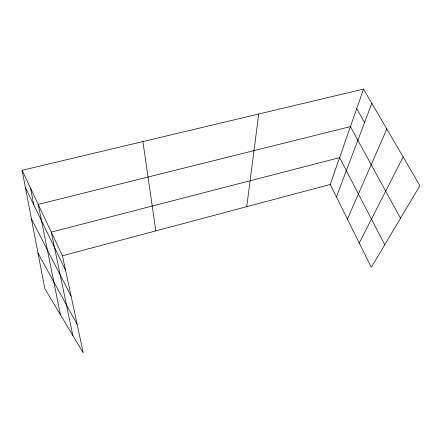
<?xml version="1.0" encoding="UTF-8"?>
<svg xmlns="http://www.w3.org/2000/svg" width="442" height="442" viewBox="0 0 442 442"><rect width="100%" height="100%" fill="white"/><g stroke="black" fill="none" stroke-linecap="round" stroke-linejoin="round"><path stroke-width="0.66" d="M246.73 206.69L258.725 114.019M363.534 89.085L419.9 185.695L371.286 267.349L330.24 184.452L363.534 89.085L22.1 170.308L44.83 288.703L83.256 352.915L62.444 255.752L22.1 170.308M336.406 196.9L371.844 103.329M347.406 219.121L386.811 128.981M359.252 243.05L403.126 156.943M62.444 255.752L330.24 184.452M356.705 108.644L364.556 122.567M38.012 253.172L77.123 324.29M400.513 218.254L350.434 126.616L38.2 204.403L60.41 314.737M384.739 244.752L339.6 157.645L51.289 232.127L72.836 335.5M31.421 218.862L71.112 296.217M25.415 187.585L65.554 270.255M30.526 188.154L33.824 204.906M142.921 141.567L155.816 230.895"/></g></svg>
